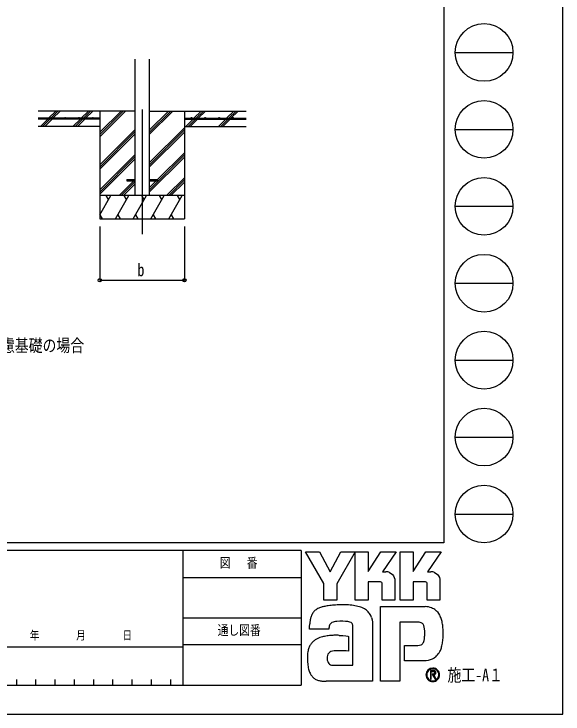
# Model space of a CAD drawing. Units: millimetres, scale not verified. Extents: x -10512 to 10512, y -7425 to 7425.
# Drawn here: x 6947 to 10512, y -7425 to -2875 of the extents above; entities that cross this region are included whole.
import ezdxf
from ezdxf.enums import TextEntityAlignment as Align

# ---------------------------------------------------------------- set-up
doc = ezdxf.new("R2010")
doc.units = ezdxf.units.MM
doc.header["$LTSCALE"] = 40
for name, color, linetype in [('0-2_USER1', 3, 'Continuous'), ('0-4_YKK_12', 2, 'Continuous'), ('0-5_YKK_13', 4, 'Continuous'), ('0-6_YKK_A1', 4, 'Continuous'), ('0-7_YKK_D', 6, 'Continuous'), ('0-8_YKK_ZWAK', 7, 'Continuous')]:
    doc.layers.add(name, color=color, linetype=linetype)
doc.styles.add('ＭＳ ゴシック', font='')
doc.styles.get('ＭＳ ゴシック').set_extended_font_data('MS Gothic')

msp = doc.modelspace()

# ---------------------------------------------------------------- linework, layer by layer
at = {"layer": '0-4_YKK_12'}
msp.add_line((7779.2, -3496.31), (7779.2, -4305.52), dxfattribs=at)
at = {"layer": '0-5_YKK_13'}
for p, q in [((7679.2, -3951.02), (7679.2, -3960.02)), ((7679.2, -3951.02), (7732.7, -3951.02)), ((7825.7, -3951.02), (7879.2, -3951.02)), ((7879.2, -3951.02), (7879.2, -3960.02)), ((7679.2, -3960.02), (7732.7, -3960.02)), ((7825.7, -3960.02), (7879.2, -3960.02))]:
    msp.add_line(p, q, dxfattribs=at)
at = {"layer": '0-6_YKK_A1'}
for p, q in [((7732.7, -3169.17), (7732.7, -4055.52)), ((7825.7, -3169.17), (7825.7, -4055.52)), ((7732.7, -3505.52), (7104.2, -3505.52)), ((7171.04, -3553.02), (7218.54, -3505.52)), ((7190.04, -3548.16), (7232.68, -3505.52)), ((7199.32, -3553.02), (7246.82, -3505.52)), ((7383.17, -3553.02), (7430.67, -3505.52)), ((7397.31, -3553.02), (7444.81, -3505.52)), ((7411.45, -3553.02), (7458.95, -3505.52)), ((7504.2, -3505.52), (7504.2, -4205.52)), ((7504.2, -3672.4), (7671.09, -3505.52)), ((7504.2, -3658.26), (7656.94, -3505.52)), ((7504.2, -3644.11), (7642.8, -3505.52)), ((7825.7, -3659.27), (7979.45, -3505.52)), ((7825.7, -3645.12), (7965.31, -3505.52)), ((7825.7, -3630.98), (7951.17, -3505.52)), ((7825.7, -3505.52), (8454.2, -3505.52)), ((8054.2, -3505.52), (8054.2, -4205.52)), ((8115.8, -3553.02), (8163.3, -3505.52)), ((8129.94, -3553.02), (8177.44, -3505.52)), ((8144.09, -3553.02), (8191.59, -3505.52)), ((8327.93, -3553.02), (8375.43, -3505.52)), ((8342.08, -3553.02), (8389.58, -3505.52)), ((8356.22, -3553.02), (8403.72, -3505.52)), ((7504.2, -3553.02), (7104.2, -3553.02)), ((7504.2, -3558.02), (7104.2, -3558.02)), ((7118.54, -3605.52), (7166.04, -3558.02)), ((7132.68, -3605.52), (7180.18, -3558.02)), ((7146.82, -3605.52), (7194.32, -3558.02)), ((7185.18, -3553.02), (7186.85, -3551.35)), ((7332.07, -3604.11), (7378.17, -3558.02)), ((7344.81, -3605.52), (7392.31, -3558.02)), ((7358.95, -3605.52), (7406.45, -3558.02)), ((7504.2, -3553.02), (7504.2, -3558.02)), ((8054.2, -3553.02), (8454.2, -3553.02)), ((8054.2, -3553.02), (8054.2, -3558.02)), ((8054.2, -3558.02), (8454.2, -3558.02)), ((8063.3, -3605.52), (8110.8, -3558.02)), ((8077.44, -3605.52), (8124.94, -3558.02)), ((8091.59, -3605.52), (8139.09, -3558.02)), ((8275.43, -3605.52), (8322.93, -3558.02)), ((8289.58, -3605.52), (8337.08, -3558.02)), ((8303.72, -3605.52), (8351.22, -3558.02)), ((7504.2, -3605.52), (7104.2, -3605.52)), ((7504.2, -3856.24), (7732.7, -3627.75)), ((7825.7, -3843.11), (8054.2, -3614.61)), ((7825.7, -3857.25), (8054.2, -3628.76)), ((8054.2, -3605.52), (8454.2, -3605.52)), ((7504.2, -3870.39), (7732.7, -3641.89)), ((7504.2, -3884.53), (7732.7, -3656.03)), ((7825.7, -3871.4), (8054.2, -3642.9)), ((7504.2, -4018.38), (7732.7, -3789.88)), ((7504.2, -4032.52), (7732.7, -3804.02)), ((7504.2, -4046.66), (7732.7, -3818.16)), ((7825.7, -4019.38), (8054.2, -3790.89)), ((7825.7, -4033.53), (8054.2, -3805.03)), ((7879.2, -3951.74), (8054.2, -3776.74)), ((7937.56, -4055.52), (8054.2, -3938.88)), ((7951.7, -4055.52), (8054.2, -3953.02)), ((7629.19, -4055.52), (7724.7, -3960.02)), ((7643.34, -4055.52), (7732.7, -3966.15)), ((7657.48, -4055.52), (7732.7, -3980.29)), ((7825.7, -4005.24), (7870.93, -3960.02)), ((7965.85, -4055.52), (8054.2, -3967.16)), ((8054.2, -4055.52), (7504.2, -4055.52)), ((7504.2, -4180.97), (7576.63, -4055.52)), ((7561.63, -4081.5), (7546.63, -4055.52)), ((7605.5, -4205.52), (7692.1, -4055.52)), ((7677.1, -4081.5), (7662.1, -4055.52)), ((7720.97, -4205.52), (7807.57, -4055.52)), ((7792.57, -4081.5), (7777.57, -4055.52)), ((7836.44, -4205.52), (7923.04, -4055.52)), ((7908.04, -4081.5), (7893.04, -4055.52)), ((7951.91, -4205.52), (8038.51, -4055.52)), ((8023.51, -4081.5), (8008.51, -4055.52)), ((7505.03, -4179.54), (7520.03, -4205.52)), ((7620.5, -4179.54), (7635.5, -4205.52)), ((7735.97, -4179.54), (7750.97, -4205.52)), ((7851.44, -4179.54), (7866.44, -4205.52)), ((7966.91, -4179.54), (7981.91, -4205.52)), ((7504.2, -4205.52), (8054.2, -4205.52))]:
    msp.add_line(p, q, dxfattribs=at)
for centre in [(7189.2, -3550.52), (7279.2, -3550.52), (7369.2, -3550.52), (7459.2, -3550.52), (8099.2, -3550.52), (8189.2, -3550.52), (8279.2, -3550.52), (8369.2, -3550.52)]:
    msp.add_circle(centre, 2.5, dxfattribs=at)
at = {"layer": '0-7_YKK_D'}
for p, q in [((7504.2, -4255.52), (7504.2, -4606.52)), ((8054.2, -4255.52), (8054.2, -4606.52)), ((7504.2, -4605.52), (8054.2, -4605.52))]:
    msp.add_line(p, q, dxfattribs=at)
for centre in [(7504.2, -4605.52), (8054.2, -4605.52)]:
    msp.add_circle(centre, 10.62, dxfattribs=at)
at = {"layer": '0-8_YKK_ZWAK'}
for p, q in [((9737.55, 6937.5), (9737.55, -6312.5)), ((9812.55, -3125), (10187.55, -3125)), ((9812.55, -3625), (10187.55, -3625)), ((9812.55, -4125), (10187.55, -4125)), ((9812.55, -4625), (10187.55, -4625)), ((9812.55, -5125), (10187.55, -5125)), ((9812.55, -5625), (10187.55, -5625)), ((9812.55, -6125), (10187.55, -6125)), ((9737.55, -6312.5), (-9762.45, -6312.5)), ((8043.8, -6362.5), (5462.55, -6362.5)), ((8043.8, -6362.5), (8043.8, -7237.5)), ((8812.55, -6362.5), (8043.8, -6362.5)), ((8812.55, -6362.5), (8812.55, -7237.5)), ((8043.8, -6537.5), (8812.55, -6537.5)), ((8043.8, -6800), (8812.55, -6800)), ((5462.55, -6987.5), (8043.8, -6987.5)), ((8812.55, -6975), (8043.8, -6975)), ((6962.55, -7200), (6962.55, -7237.5)), ((7087.55, -7200), (7087.55, -7237.5)), ((7212.55, -7200), (7212.55, -7237.5)), ((7337.55, -7200), (7337.55, -7237.5)), ((7462.55, -7200), (7462.55, -7237.5)), ((7587.55, -7200), (7587.55, -7237.5)), ((7712.55, -7200), (7712.55, -7237.5)), ((7837.55, -7200), (7837.55, -7237.5)), ((7962.55, -7200), (7962.55, -7237.5)), ((9666.68, -7209.95), (9666.68, -7209.95)), ((5462.55, -7237.5), (8043.8, -7237.5)), ((8043.8, -7237.5), (8812.55, -7237.5))]:
    msp.add_line(p, q, dxfattribs=at)
for points in [[(-10512.5, -7425), (10512.5, -7425), (10512.5, 7425), (-10512.5, 7425)], [(8840.05, -6370), (8932.08, -6370), (9001.18, -6500.25), (9070.1, -6370), (9162.19, -6370), (9044.18, -6579.98), (9044.18, -6685.33), (8960.24, -6685.33), (8960.24, -6577.14)]]:
    msp.add_lwpolyline(points, close=True, dxfattribs=at)
for points in [[(9326.37, -6566.52), (9246.92, -6566.52), (9246.92, -6685.24), (9162.29, -6685.24), (9162.29, -6370), (9246.92, -6370), (9246.92, -6498.96), (9330.17, -6370), (9429.6, -6370), (9340.4, -6500.53), (9343.56, -6500.53), (9347.05, -6500.53), (9350.63, -6500.53), (9354.08, -6500.53), (9357.16, -6500.53), (9359.65, -6500.53), (9361.31, -6500.53), (9361.92, -6500.53)], [(9618.78, -6566.52), (9539.42, -6566.52), (9539.42, -6685.33), (9454.74, -6685.33), (9454.74, -6370), (9539.42, -6370), (9539.42, -6498.96), (9622.58, -6370), (9722.01, -6370), (9632.81, -6500.53), (9636, -6500.53), (9639.51, -6500.53), (9643.09, -6500.53), (9646.53, -6500.53), (9649.6, -6500.53), (9652.08, -6500.53), (9653.73, -6500.53), (9654.33, -6500.53)], [(9386.26, -6505.53), (9396.37, -6511.31), (9404.93, -6518.83), (9411.81, -6527.8), (9416.89, -6537.87), (9420.03, -6548.74), (9421.1, -6560.09), (9421.1, -6685.55), (9338.53, -6685.55), (9338.53, -6578.52)], [(9678.7, -6505.53), (9688.84, -6511.31), (9697.44, -6518.83), (9704.35, -6527.8), (9709.46, -6537.87), (9712.62, -6548.74), (9713.7, -6560.09), (9713.7, -6685.33), (9630.93, -6685.33), (9630.93, -6578.52)], [(9572.17, -6828.77), (9452.98, -6828.77), (9452.98, -7212.5), (9328.08, -7212.5), (9328.08, -6726.98), (9618.38, -6726.98)], [(9696.78, -6761.28), (9704.93, -6771.56), (9711.03, -6781.52), (9715.29, -6790.54)], [(9269.27, -6797.91), (9272.82, -6812.25), (9274.83, -6827.61), (9275.46, -6843.97), (9275.46, -7212.5), (8973.88, -7212.5)], [(9135.97, -6830.31), (9128.18, -6827.25), (9115.73, -6824.67), (9099.85, -6822.75), (9081.77, -6821.74), (9062.71, -6821.82), (9043.91, -6823.21)], [(9011.99, -6830.78), (9006.18, -6834.05), (9001.65, -6838.04), (8998.22, -6842.71), (8995.73, -6847.99), (8994.01, -6853.83), (8992.9, -6860.17), (8992.23, -6866.97), (8991.82, -6874.17), (8866.86, -6874.47), (8867.23, -6857.38), (8867.92, -6838.18)], [(9059.87, -6913.82), (9083.52, -6915.38), (9102.11, -6917.46), (9114.28, -6919.42), (9118.63, -6920.58), (9118.63, -7016.18), (9104.81, -7014.72), (9089.64, -7013.9), (9074.12, -7013.58), (9059.22, -7013.63), (9045.92, -7013.91), (9035.21, -7014.27), (9028.06, -7014.59), (9025.46, -7014.73), (9014.66, -7016.71), (9005.34, -7019.8), (8997.51, -7024.03), (8991.17, -7029.42), (8986.32, -7035.99), (8982.96, -7043.76), (8981.09, -7052.75), (8980.71, -7062.98), (8981.91, -7074.22), (8984.29, -7083.52), (8987.73, -7091.04), (8992.07, -7096.97), (8997.15, -7101.49), (9002.83, -7104.76), (9008.97, -7106.98), (9015.4, -7108.31), (9148.16, -7108.31), (9148.16, -6862.68), (9148.19, -6857.81), (9147.94, -6853.05), (9147.32, -6848.47), (9146.25, -6844.12), (9144.66, -6840.06), (9142.46, -6836.37), (9139.59, -6833.1), (9135.97, -6830.31)], [(9614.57, -6902.49), (9614.41, -6886.58), (9613.65, -6872.24), (9611.86, -6859.66), (9608.59, -6848.98)], [(9686.41, -7052.43), (9674.87, -7061.39), (9662.86, -7068.44), (9650.46, -7073.7), (9637.75, -7077.3), (9624.84, -7079.36), (9611.8, -7080.02), (9483.4, -7080.02), (9483.4, -6979.16), (9555.8, -6979.16), (9569.15, -6978.97), (9580.89, -6977.83), (9590.97, -6974.88)], [(9686.52, -7156.49), (9686.45, -7155.03), (9686.27, -7153.62), (9685.97, -7152.26), (9685.55, -7150.97), (9685.01, -7149.75), (9684.35, -7148.59), (9683.58, -7147.52), (9682.7, -7146.53), (9681.54, -7145.51), (9680.26, -7144.62), (9678.85, -7143.86), (9677.33, -7143.23), (9675.7, -7142.74), (9673.96, -7142.39), (9672.12, -7142.18), (9670.19, -7142.11), (9651.25, -7142.11), (9651.25, -7197.85), (9656.97, -7197.85), (9656.97, -7147.79), (9670.19, -7147.79), (9671.56, -7147.84), (9672.84, -7147.97), (9674.04, -7148.19), (9675.16, -7148.5), (9676.18, -7148.89), (9677.11, -7149.36), (9677.94, -7149.92), (9678.66, -7150.56)], [(9680.9, -7156.49), (9680.55, -7159.17), (9679.59, -7161.28), (9678.15, -7162.89), (9676.37, -7164.06), (9674.36, -7164.86), (9672.26, -7165.35), (9670.21, -7165.6), (9668.32, -7165.67), (9663.36, -7165.67), (9665.86, -7169.92), (9682.23, -7198.04), (9688.78, -7198.04), (9673, -7170.98), (9674.48, -7170.68), (9675.89, -7170.31), (9677.23, -7169.86), (9678.49, -7169.33), (9679.67, -7168.72), (9680.77, -7168.04), (9681.78, -7167.28), (9682.7, -7166.44)]]:
    msp.add_lwpolyline(points, dxfattribs=at)
for centre in [(10000.05, -3125), (10000.05, -3625), (10000.05, -4125), (10000.05, -4625), (10000.05, -5125), (10000.05, -5625), (10000.05, -6125)]:
    msp.add_circle(centre, 187.5, dxfattribs=at)
for centre, radius, start, end in [((9362.04, -6562.97), 62.44, 78.26798, 90.11215), ((9362.93, -6558.43), 57.81, 66.19963, 78.22058), ((9654.45, -6563.08), 62.55, 78.27851, 90.10826), ((9655.31, -6558.7), 58.09, 66.2483, 78.23226), ((9326.81, -6578.23), 11.72, 358.57817, 92.1683), ((9619.27, -6578.18), 11.67, 358.29941, 92.43455), ((8974.29, -6839.36), 113.2, 108.37421, 122.42809), ((8993.23, -6906.73), 183.13, 100.93159, 107.35499), ((9055.13, -7207.04), 489.75, 97.86054, 101.37938), ((9084.19, -7408.95), 693.73, 94.90201, 97.9576), ((9086.17, -7425.11), 710, 91.6169, 94.94971), ((9083.42, -7310.15), 595.01, 87.51794, 91.66439), ((9091.15, -7144.44), 429.12, 81.92631, 87.59083), ((9113.97, -6988.08), 271.1, 73.67137, 82.05943), ((9147.82, -6874.79), 152.88, 60.60528, 73.9085), ((9613.64, -6860.53), 133.64, 78.73198, 87.96551), ((9617.56, -6840.49), 113.22, 69.03034, 78.69541), ((8979.01, -6828.22), 108.95, 152.2125, 163.4865), ((8962.34, -6819.6), 90.18, 138.03852, 152.12015), ((8962.33, -6820.02), 90.45, 122.60463, 137.83438), ((9161.67, -6847.16), 122.01, 52.17347, 59.90542), ((9174.06, -6831.12), 101.74, 43.55042, 52.14561), ((9180.89, -6824.52), 92.24, 34.48659, 43.50182), ((9180.94, -6824.38), 92.12, 25.58915, 34.43128), ((9621.21, -6830.75), 102.82, 59.39484, 68.9885), ((9622.9, -6827.78), 99.4, 50.3012, 59.3616), ((9622.28, -6828.48), 100.33, 42.05209, 50.28551), ((9094.51, -6851.15), 226.96, 171.55622, 176.72493), ((9017.6, -6839.67), 149.2, 163.48385, 171.57982), ((9061.41, -6979.98), 157.75, 96.37207, 102.75341), ((9172.74, -6828.22), 101.17, 17.43089, 25.54591), ((9572.73, -6857.03), 157.3, 14.76267, 25.00486), ((9476.25, -6883.32), 257.3, 7.9139, 14.95041), ((9044.98, -6909.07), 84.96, 102.4979, 112.84632), ((9572.85, -6890.03), 61.26, 77.94572, 90.63794), ((9578.18, -6865.04), 35.72, 60.20991, 77.92418), ((9581.63, -6858.55), 28.37, 39.8078, 59.75378), ((9576.78, -6862.26), 34.47, 22.65544, 39.38165), ((9379.89, -6897.34), 354.67, 2.54376, 8.01251), ((9031.61, -7258.18), 344.49, 94.78469, 99.91711), ((9038.45, -7336.93), 423.53, 90.80099, 94.81812), ((9039.49, -7395.56), 482.18, 87.57779, 90.82714), ((9330.51, -6903.94), 284.06, 355.2339, 0.29193), ((9324.66, -6900.24), 409.98, 357.76419, 2.60674), ((8958.69, -7029.07), 101.91, 130.60221, 141.94427), ((8964.69, -7036.28), 111.29, 120.60724, 130.53081), ((8976.54, -7056.43), 134.67, 112.58838, 120.58162), ((8992.48, -7094.75), 176.17, 106.61303, 112.59024), ((9017.56, -7179.03), 264.11, 99.87193, 106.59825), ((9575.37, -6945.11), 34, 314.78099, 333.92928), ((9550.12, -6932.85), 62.07, 334.00676, 347.34989), ((9481.24, -6916.9), 132.77, 347.14308, 355.40008), ((9422.87, -6911.98), 311.04, 347.15166, 352.97565), ((9340.42, -6901.25), 394.19, 352.8937, 357.82206), ((8981.14, -7040.72), 127.26, 153.89178, 164.94341), ((8962.32, -7031.67), 106.37, 142.04688, 153.80771), ((9579.3, -6948.57), 28.78, 293.91672, 314.09376), ((9533.51, -6937.79), 197.44, 339.22498, 347.31457), ((9095.33, -7058.72), 243.22, 174.55588, 182.47272), ((9022.45, -7051.74), 170.01, 164.97537, 174.56739), ((9603.07, -6958.47), 125.59, 311.57033, 318.66243), ((9588.53, -6945.72), 144.93, 318.67367, 325.29112), ((9625.9, -6973.56), 98.37, 326.23251, 339.61931), ((9231.24, -7056.58), 379.12, 181.90948, 187.89042), ((9071.73, -7079.01), 218.04, 187.80471, 196.36971), ((8987.51, -7103.89), 130.22, 196.3102, 208.20993), ((9666.75, -7170.47), 44.1, 90.09157, 179.92363), ((9666.48, -7170.33), 39.22, 134.8007, 180.12175), ((9666.59, -7170.11), 39.14, 89.86602, 135.149), ((9666.75, -7170.39), 44.02, 44.93442, 90.08536), ((9666.76, -7170.41), 39.44, 45.03108, 90.11509), ((9666.79, -7170.42), 39.43, 0.00643, 45.07115), ((9667.1, -7170.25), 43.68, 359.78949, 45.13288), ((8950.84, -7123.41), 88.68, 208.29777, 223.35561), ((8942.57, -7130.69), 77.67, 223.64205, 239.63663), ((9666.49, -7170.52), 43.83, 179.86065, 225.14399), ((9666.32, -7170.58), 39.06, 179.75513, 225.29722), ((9666.62, -7170.35), 39.6, 270.09072, 359.90926), ((9672.52, -7156.26), 8.38, 358.3894, 42.86139), ((9672.69, -7156.89), 13.84, 316.37674, 1.6565), ((9666.99, -7170.6), 43.78, 314.92572, 0.23508), ((8949.43, -7118.2), 91.91, 239.8785, 253.65355), ((8962, -7075.02), 136.89, 253.69102, 263.74909), ((8972.65, -6980.24), 232.26, 263.68487, 270.30455), ((9666.7, -7170.53), 43.98, 224.94536, 269.98445), ((9666.61, -7170.94), 39.01, 224.62822, 270.10973), ((9666.69, -7170.31), 44.2, 269.98802, 314.93777)]:
    msp.add_arc(centre, radius, start, end, dxfattribs=at)

# ---------------------------------------------------------------- texts
at = {"layer": '0-2_USER1', "style": 'ＭＳ ゴシック', "width": 0.8}
msp.add_text('土間コンクリート考慮基礎の場合', height=82.48, dxfattribs=at).set_placement((6052.5, -5095.52), align=Align.BOTTOM_LEFT)
at = {"layer": '0-7_YKK_D', "style": 'ＭＳ ゴシック', "width": 0.8}
msp.add_text('b', height=82.48, dxfattribs=at).set_placement((7749.2, -4603.85), align=Align.BOTTOM_LEFT)
at = {"layer": '0-8_YKK_ZWAK', "style": 'ＭＳ ゴシック', "width": 0.8}
for s, height, p in [('図\u3000 番', 64.15, (8283.51, -6493.75)), ('通し図番', 64.15, (8269.51, -6931.25)), ('年        月        日', 54.99, (7049.77, -6958.04)), ('施工-A１', 82.48, (9762.55, -7237.5))]:
    msp.add_text(s, height=height, dxfattribs=at).set_placement(p, align=Align.BOTTOM_LEFT)

doc.saveas('drawing.dxf')
